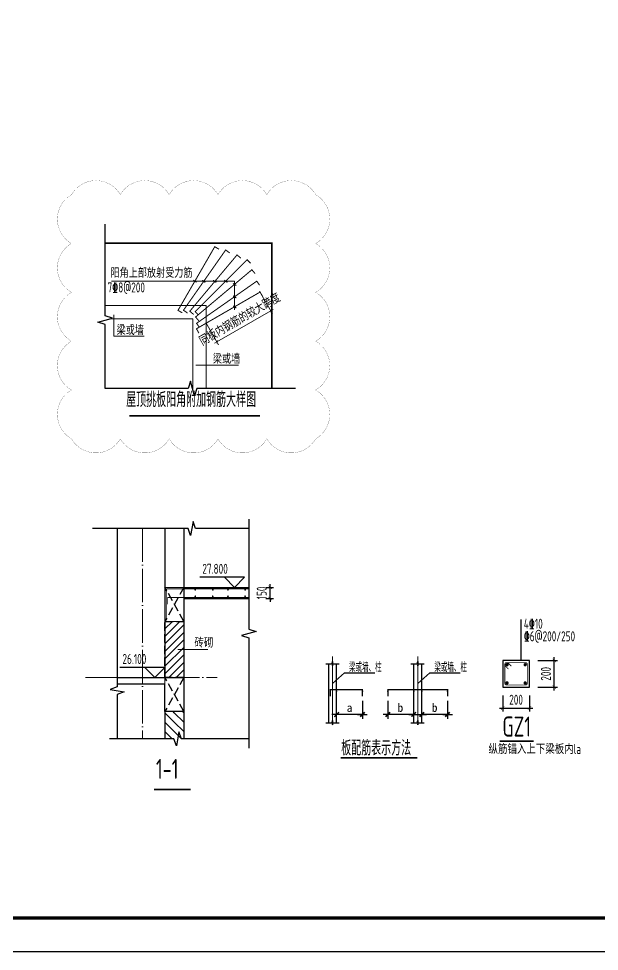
# Model space of a CAD drawing. Extents: x -655480 to 203344, y -294099 to 287156.
# Drawn here: x -191119 to -173728, y -247466 to -219527 of the extents above; entities that cross this region are included whole.
import ezdxf
from ezdxf.enums import TextEntityAlignment as Align

# ---------------------------------------------------------------- set-up
doc = ezdxf.new("R2010")
doc.units = 0
doc.header["$LTSCALE"] = 1000
for name, pattern in [('DASH', [0.35, 0.25, -0.1]), ('DOTE', [2.42, 2, -0.2, 0.02, -0.2]), ('短虚线', [187.5, 125, -62.5])]:
    doc.linetypes.add(name, pattern=pattern)
doc.layers.get('0').update_dxf_attribs({"linetype": 'CONTINUOUS'})
doc.layers.get('DEFPOINTS').update_dxf_attribs({"linetype": 'CONTINUOUS'})
for name, color, linetype, lineweight in [('+公共字体', 7, 'CONTINUOUS', 20), ('+图名', 243, 'CONTINUOUS', 20), ('+混凝土墙', 3, 'CONTINUOUS', 20), ('DOTE', 19, 'DOTE', 9), ('内粉刷', 37, 'CONTINUOUS', 9), ('查找字符', 1, 'CONTINUOUS', 18), ('边缘构件填充', 253, '短虚线', 18)]:
    doc.layers.add(name, color=color, linetype=linetype, lineweight=lineweight)
for name, color, linetype in [('-TK', 7, 'CONTINUOUS'), ('DIM', 2, 'CONTINUOUS'), ('DIM_ELEV', 3, 'CONTINUOUS'), ('DIM_SYMB', 3, 'CONTINUOUS'), ('FLOOR_UP_REIN', 13, 'CONTINUOUS'), ('GJ', 5, 'CONTINUOUS'), ('HATCH', 8, 'CONTINUOUS'), ('LINK', 6, 'CONTINUOUS'), ('OUTLINE', 2, 'CONTINUOUS'), ('PUB_TEXT', 2, 'CONTINUOUS'), ('REIN', 6, 'CONTINUOUS'), ('S-SLAB-TEXT', 7, 'CONTINUOUS'), ('S-大样-砼线', 7, 'CONTINUOUS'), ('TEXT', 2, 'CONTINUOUS'), ('THIN', 7, 'CONTINUOUS'), ('WALL', 5, 'CONTINUOUS'), ('大样线', 40, 'CONTINUOUS'), ('悬梁', 4, 'CONTINUOUS'), ('空调洞口标注', 130, 'CONTINUOUS'), ('说明文字', 7, 'CONTINUOUS')]:
    doc.layers.add(name, color=color, linetype=linetype)
doc.layers.add('审图修改', color=2, linetype='CONTINUOUS', plot=False)
doc.styles.add('10', font='', dxfattribs={"width": 0.7, "height": 300})
doc.styles.add('TSSD_DIMENSION', font='Tssdeng.shx', dxfattribs={"width": 0.7, "bigfont": 'tssdchn.shx'})
doc.styles.add('TSSD_Label', font='Tssdeng.shx', dxfattribs={"width": 0.7, "bigfont": 'hztxt.shx'})
doc.styles.add('TSSD_Norm', font='Tssdeng.shx', dxfattribs={"bigfont": 'tssdchn.shx'})
doc.styles.add('TSSD_REIN', font='tssdeng.shx', dxfattribs={"width": 0.7, "height": 300, "bigfont": 'tssdchn.shx'})
doc.styles.get('10').set_extended_font_data('SimSun')
doc.dimstyles.new('TSSD_100_100', dxfattribs={"dimtxt": 300, "dimasz": 100, "dimexe": 100, "dimexo": 250, "dimgap": 100, "dimtad": 1, "dimdec": 0, "dimzin": 0, "dimdsep": 46, "dimtxsty": 'TSSD_DIMENSION', "dimblk": 'ARCHTICK', "dimcen": 0, "dimdle": 100, "dimclrt": 7, "dimadec": 0, "dimazin": 0, "dimtfac": 1, "dimtdec": 0, "dimtix": 1, "dimtmove": 2, "dimatfit": 3, "dimldrblk": 'ARCHTICK', "dimfxl": 1, "dimtolj": 1, "dimtzin": 0, "dimarcsym": 0})
doc.dimstyles.new('TSSD_100_100$0', dxfattribs={"dimtxt": 300, "dimasz": 80, "dimexe": 100, "dimexo": 250, "dimgap": 100, "dimtad": 1, "dimdec": 0, "dimzin": 0, "dimdsep": 46, "dimtxsty": 'TSSD_DIMENSION', "dimblk": 'ARCHTICK', "dimcen": 0, "dimdle": 100, "dimclrd": 3, "dimclre": 3, "dimclrt": 7, "dimadec": 0, "dimazin": 0, "dimtfac": 1, "dimtdec": 0, "dimtix": 1, "dimtmove": 2, "dimatfit": 3, "dimldrblk": 'ARCHTICK', "dimfxl": 1, "dimtolj": 1, "dimtzin": 0, "dimarcsym": 0})
doc.dimstyles.new('TSSD_25_100', dxfattribs={"dimtxt": 300, "dimasz": 100, "dimexe": 100, "dimexo": 250, "dimgap": 100, "dimtad": 1, "dimdec": 0, "dimlfac": 0.25, "dimzin": 0, "dimdsep": 46, "dimtxsty": 'TSSD_DIMENSION', "dimblk": 'ARCHTICK', "dimcen": 0, "dimdle": 100, "dimclrt": 7, "dimadec": 0, "dimazin": 0, "dimtfac": 1, "dimtdec": 0, "dimtix": 1, "dimtmove": 2, "dimatfit": 3, "dimldrblk": 'ARCHTICK', "dimfxl": 1, "dimtolj": 1, "dimtzin": 0, "dimarcsym": 0})
pattern_1 = [(135, (182986.53, -508787.19), (141.42136, 141.42136), [])]

# ---------------------------------------------------------------- blocks, each defined once
blk = doc.blocks.new('A1')
blk.add_lwpolyline([(0, 59400), (0, 0), (84100, 0), (84100, 59400)], close=True)
at = {"const_width": 100}
blk.add_lwpolyline([(2500, 58400), (2500, 1000), (83100, 1000), (83100, 58400)], close=True, dxfattribs=at)
blk = doc.blocks.new('_DIMX')
blk.add_line((-150, 0), (150, 0))
at = {"const_width": 50}
blk.add_lwpolyline([(-70, -70), (70, 70)], dxfattribs=at)
blk = doc.blocks.new('A$C1DDD5A89')
at = {"color": 6, "const_width": 50}
blk.add_lwpolyline([(439, 25), (2741, 25)], dxfattribs=at)
at = {"layer": 'DOTE', "color": 8, "linetype": 'DOTE'}
for p, q in [((202, 3054), (202, 888)), ((2750, 3054), (2750, 888))]:
    blk.add_line(p, q, dxfattribs=at)
at = {"layer": 'GJ'}
blk.add_point((1858, 2022), dxfattribs=at)
at = {"layer": 'REIN', "color": 1, "const_width": 40}
for points in [[(129, 1860), (129, 2059), (1095, 2059), (1095, 1860)], [(1858, 1860), (1858, 2059), (3643, 2059), (3643, 1860)]]:
    blk.add_lwpolyline(points, dxfattribs=at)
at = {"layer": '大样线'}
for p, q in [((0, 2837), (188, 2837)), ((81, 2837), (81, 1066)), ((188, 2837), (202, 2909)), ((202, 2909), (202, 2778)), ((202, 2778), (217, 2837)), ((217, 2837), (395, 2837)), ((2548, 2837), (2736, 2837)), ((2736, 2837), (2751, 2909)), ((2751, 2909), (2751, 2778)), ((2751, 2778), (2766, 2837)), ((2766, 2837), (2943, 2837)), ((202, 2247), (556, 2571)), ((556, 2571), (1467, 2571)), ((2758, 2247), (3112, 2571)), ((3112, 2571), (4023, 2571)), ((188, 1066), (202, 1138)), ((202, 1138), (202, 1006)), ((2736, 1066), (2751, 1138)), ((2751, 1138), (2751, 1006)), ((0, 1066), (188, 1066)), ((202, 1006), (217, 1066)), ((217, 1066), (395, 1066)), ((2548, 1066), (2736, 1066)), ((2751, 1006), (2766, 1066)), ((2766, 1066), (2943, 1066))]:
    blk.add_line(p, q, dxfattribs=at)
at = {"layer": '大样线', "linetype": 'ByBlock'}
for p, q in [((323, 1066), (323, 2837)), ((2630, 1066), (2630, 2837)), ((2871, 1066), (2871, 2837))]:
    blk.add_line(p, q, dxfattribs=at)
at = {"layer": '大样线', "color": 0, "linetype": 'ByBlock'}
for p in [(323, 2022), (1095, 2022), (2630, 2022), (2871, 2022), (3643, 2022), (202, 1319)]:
    blk.add_point(p, dxfattribs=at)
at = {"layer": '空调洞口标注'}
for p, q in [((1095, 1732), (1095, 1190)), ((1858, 1732), (1858, 1190)), ((3643, 1732), (3643, 1190)), ((1094, 1319), (203, 1319)), ((2629, 1319), (1859, 1319)), ((3642, 1319), (2872, 1319))]:
    blk.add_line(p, q, dxfattribs=at)
blk.add_point((1858, 1319), dxfattribs=at)
at = {"layer": '空调洞口标注', "color": 0, "linetype": 'ByBlock'}
blk.add_point((2871, 1319), dxfattribs=at)
at = {"layer": '空调洞口标注', "xscale": 0.9649999998509884, "yscale": 0.9649999998509884, "zscale": 0.965, "rotation": 180}
for p in [(323, 1319), (1858, 1319)]:
    blk.add_blockref('_DIMX', p, dxfattribs=at)
at = {"layer": '空调洞口标注', "xscale": 0.9649999998509884, "yscale": 0.9649999998509884, "zscale": 0.965}
for p in [(1095, 1319), (2630, 1319), (2872, 1319), (3643, 1319)]:
    blk.add_blockref('_DIMX', p, dxfattribs=at)
at = {"layer": '空调洞口标注', "style": '10'}
for s, p in [('a', (709, 1523)), ('b', (2231, 1523)), ('b', (3257, 1523))]:
    blk.add_text(s, height=250, dxfattribs=at).set_placement(p, align=Align.MIDDLE_CENTER)
at = {"layer": '说明文字'}
for s, height, style, width, p in [('梁或墙、柱', 250, 'TSSD_REIN', 0.6, (693, 2596)), ('梁或墙、柱', 250, 'TSSD_REIN', 0.6, (3249, 2596)), ('板配筋表示方法', 450, 'TSSD_DIMENSION', 0.7, (459, 91))]:
    blk.add_text(s, height=height, dxfattribs=dict(at, style=style, width=width)).set_placement(p)
blk = doc.blocks.new('_ArchTick')
at = {"color": 0, "linetype": 'ByBlock', "const_width": 0.15}
blk.add_lwpolyline([(-0.5, -0.5), (0.5, 0.5)], dxfattribs=at)
blk = doc.blocks.new('*D1418')
at = {"layer": 'DEFPOINTS', "color": 0, "transparency": 16777216}
for p in [(-175822, -238753), (-175079, -238753), (-175822, -239553)]:
    blk.add_point(p, dxfattribs=at)
at = {"layer": 'DIM', "color": 0, "lineweight": -2, "transparency": 16777216}
for p, q in [((-175572, -238753), (-174979, -238753)), ((-175079, -239653), (-175079, -238653)), ((-175572, -239553), (-174979, -239553))]:
    blk.add_line(p, q, dxfattribs=at)
at = {"layer": 'DIM', "color": 0, "lineweight": -2, "transparency": 16777216, "xscale": 100, "yscale": 100, "zscale": 100}
for p, rotation in [((-175079, -238753), 90), ((-175079, -239553), 270)]:
    blk.add_blockref('_ArchTick', p, dxfattribs=dict(at, rotation=rotation))
at = {"layer": 'DIM', "color": 7, "transparency": 16777216, "insert": (-175329, -239153), "char_height": 300, "attachment_point": 5, "rotation": 90, "style": 'TSSD_DIMENSION'}
blk.add_mtext('\\A1;200', dxfattribs=at)
blk = doc.blocks.new('*D1419')
at = {"layer": 'DEFPOINTS', "color": 0, "transparency": 16777216}
for p in [(-176622, -239553), (-175822, -239553), (-175822, -240179)]:
    blk.add_point(p, dxfattribs=at)
at = {"layer": 'DIM', "color": 0, "lineweight": -2, "transparency": 16777216}
for p, q in [((-176622, -239803), (-176622, -240279)), ((-175822, -239803), (-175822, -240279)), ((-176722, -240179), (-175722, -240179))]:
    blk.add_line(p, q, dxfattribs=at)
at = {"layer": 'DIM', "color": 0, "lineweight": -2, "transparency": 16777216, "xscale": 100, "yscale": 100, "zscale": 100, "rotation": 180}
blk.add_blockref('_ArchTick', (-176622, -240179), dxfattribs=at)
at = {"layer": 'DIM', "color": 0, "lineweight": -2, "transparency": 16777216, "xscale": 100, "yscale": 100, "zscale": 100}
blk.add_blockref('_ArchTick', (-175822, -240179), dxfattribs=at)
at = {"layer": 'DIM', "color": 7, "transparency": 16777216, "insert": (-176222, -239929), "char_height": 300, "attachment_point": 5, "style": 'TSSD_DIMENSION'}
blk.add_mtext('\\A1;200', dxfattribs=at)
blk = doc.blocks.new('*D1420')
at = {"layer": 'DEFPOINTS', "color": 0, "transparency": 16777216}
for p in [(-183971, -236562), (-183589, -236562), (-183971, -236897)]:
    blk.add_point(p, dxfattribs=at)
at = {"layer": 'DIM', "color": 0, "lineweight": -2, "transparency": 16777216}
for p, q in [((-183721, -236562), (-183489, -236562)), ((-183589, -236562), (-183589, -236462)), ((-183589, -236897), (-183589, -236562)), ((-183721, -236897), (-183489, -236897)), ((-183589, -236897), (-183589, -236997))]:
    blk.add_line(p, q, dxfattribs=at)
at = {"layer": 'DIM', "color": 0, "lineweight": -2, "transparency": 16777216, "xscale": 100, "yscale": 100, "zscale": 100}
for p, rotation in [((-183589, -236562), 270), ((-183589, -236897), 90)]:
    blk.add_blockref('_ArchTick', p, dxfattribs=dict(at, rotation=rotation))
at = {"layer": 'DIM', "color": 7, "transparency": 16777216, "insert": (-183839, -236730), "char_height": 300, "attachment_point": 5, "rotation": 90, "style": 'TSSD_DIMENSION'}
blk.add_mtext('\\A1;150', dxfattribs=at)
blk = doc.blocks.new('*D1293')
at = {"layer": 'DEFPOINTS', "color": 0, "transparency": 16777216}
for p in [(-1197, 3667), (-735, 2867), (-2813, 2734)]:
    blk.add_point(p, dxfattribs=at)
at = {"layer": 'DIM', "color": 3, "lineweight": -2, "transparency": 16777216}
for p, q in [((-1072, 3451), (-685, 2781)), ((-2351, 1934), (-735, 2867)), ((-735, 2867), (-666, 2907)), ((-2688, 2517), (-2301, 1847)), ((-2351, 1934), (-2421, 1894))]:
    blk.add_line(p, q, dxfattribs=at)
at = {"layer": 'DIM', "color": 3, "lineweight": -2, "transparency": 16777216, "xscale": 80, "yscale": 80, "zscale": 80}
for p, rotation in [((-735, 2867), 209.999999999947), ((-2351, 1934), 29.99999999994698)]:
    blk.add_blockref('_ArchTick', p, dxfattribs=dict(at, rotation=rotation))
at = {"layer": 'DIM', "color": 7, "transparency": 16777216, "insert": (-1668, 2617), "char_height": 300, "attachment_point": 5, "rotation": 30, "style": 'TSSD_DIMENSION'}
blk.add_mtext('\\A1;同板内钢筋的较大跨度', dxfattribs=at)
blk = doc.blocks.new('A$C7DDF50A2')
at = {"layer": '+公共字体', "linetype": 'Continuous'}
for p, q in [((-5513.1, 3754.5), (-1825, 3754.5)), ((-1825, 2891.5), (-1825, 3754.5)), ((-5436.9, 2742.9), (-5436.9, 2111.7)), ((-5436.9, 2103.7), (-4527.2, 2103.7)), ((-2978.3, 1239.2), (-1705.7, 1239.2))]:
    blk.add_line(p, q, dxfattribs=at)
at = {"layer": '+图名', "linetype": 'Continuous', "const_width": 50}
blk.add_lwpolyline([(-4977.1, -274.9), (-1057.3, -274.9)], dxfattribs=at)
at = {"layer": '+混凝土墙', "linetype": 'Continuous'}
for p, q in [((-5699.5, 3026), (-2675.7, 3026)), ((-2675.7, 3026), (-2675.7, 541)), ((-5570.4, 2626), (-3075.7, 2626)), ((-3075.7, 2626), (-3075.7, 541))]:
    blk.add_line(p, q, dxfattribs=at)
at = {"layer": 'FLOOR_UP_REIN', "const_width": 30}
for points in [[(-2287, 4711.5), (-2416.9, 4786.5), (-3517.3, 2880.5), (-3387.4, 2805.5)], [(-1968.1, 4601.4), (-2090.9, 4687.4), (-3353.3, 2884.6), (-3230.5, 2798.5)], [(-1634.4, 4444), (-1749.4, 4540.4), (-3164.1, 2854.4), (-3049.2, 2758)], [(-1342.9, 4290.6), (-1449, 4396.7), (-3005.2, 2840.4), (-2899.2, 2734.4)], [(-1208.9, 3981.4), (-1305.3, 4096.3), (-2991.3, 2681.6), (-2894.9, 2566.7)], [(-1072.2, 3631.9), (-1158.2, 3754.7), (-2961.1, 2492.4), (-2875.1, 2369.5)], [(-984.2, 3298.9), (-1059.2, 3428.8), (-2965.2, 2328.4), (-2890.2, 2198.5)]]:
    blk.add_lwpolyline(points, dxfattribs=at)
at = {"layer": 'THIN'}
blk.add_lwpolyline([(0, 541), (-2950.4, 541), (-3020.4, 321), (-3140.4, 761), (-3210.4, 541), (-5699.5, 541), (-5699.5, 2460.8), (-5919.5, 2530.8), (-5479.5, 2650.8), (-5699.5, 2720.8), (-5699.5, 5461.5)], dxfattribs=at)
at = {"layer": '查找字符', "const_width": 35}
for points in [[(-3061.8, 3785.7), (-2963.7, 3723.3)], [(-2795.9, 3781), (-2697.8, 3718.6)], [(-2468.9, 3781), (-2370.8, 3718.6)], [(-2135.2, 3781), (-2037.1, 3718.6)], [(-1869, 3686.7), (-1770.9, 3624.3)], [(-1869, 3314.3), (-1770.9, 3251.9)], [(-1869, 3013.1), (-1770.9, 2950.7)]]:
    blk.add_lwpolyline(points, dxfattribs=at)
at = {"layer": '边缘构件填充', "const_width": 50}
blk.add_lwpolyline([(-707.3, 541), (-707.3, 4891), (-5699.5, 4891)], dxfattribs=at)
at = {"layer": '+公共字体', "linetype": 'Continuous', "style": 'TSSD_REIN', "width": 0.7}
for s, p in [('阳角上部放射受力筋', (-5539.3, 3856.1)), ('%%1417%%1328@200', (-5627.4, 3416.3)), ('梁或墙', (-5355.1, 2142)), ('梁或墙', (-2473.2, 1280.1))]:
    blk.add_text(s, height=300, dxfattribs=at).set_placement(p)
at = {"layer": '+图名', "linetype": 'Continuous', "style": 'TSSD_REIN', "width": 0.7}
blk.add_text('屋顶挑板阳角附加钢筋大样图', height=450, dxfattribs=at).set_placement((-5070.3, -151.8), align=Align.BOTTOM_LEFT)
at = {"layer": 'DIM'}
dim = blk.add_aligned_dim(p1=(-2813.3, 2733.8), p2=(-1196.7, 3667.1), distance=-923.8, text='同板内钢筋的较大跨度', dimstyle='TSSD_100_100$0', dxfattribs=at)
dim.commit()
dim.dimension.update_dxf_attribs({"geometry": '*D1293', "text_midpoint": (-1668.2, 2617)})

msp = doc.modelspace()

# ---------------------------------------------------------------- hatches: boundary and pattern name
at = {"layer": 'HATCH'}
h = msp.add_hatch(dxfattribs=at)
h.set_pattern_fill('METAL', color=256, scale=50, style=0)
h.set_pattern_definition(pattern_1)
h.paths.add_polyline_path([(-186739.93, -240281.53), (-186739.92, -240281.5), (-186457.3, -240281.5), (-186457.3, -241097.79), (-186739.93, -241097.79)])
h = msp.add_hatch(dxfattribs=at)
h.set_pattern_fill('METAL', color=256, scale=50, style=0)
h.set_pattern_definition(pattern_1)
h.paths.add_polyline_path([(-186457.3, -240281.5), (-186174.65, -240281.5), (-186174.65, -241097.79), (-186457.3, -241097.79)])
at = {"layer": '内粉刷'}
h = msp.add_hatch(dxfattribs=at)
h.set_pattern_fill('ANSI31', color=256, scale=100)
h.set_pattern_definition([(45, (-26510.21, 440809.49), (-112.2532, 112.2532), [])])
h.paths.add_polyline_path([(-186739.95, -237581.5), (-186174.65, -237581.5), (-186174.65, -239262.28), (-186739.95, -239262.28)])

# ---------------------------------------------------------------- linework, layer by layer
at = {"const_width": 50}
msp.add_lwpolyline([(-187061.91, -242621.88), (-185970, -242621.88)], dxfattribs=at)
at = {"layer": 'DIM_ELEV'}
for p, q in [((-184351.34, -236262.28), (-185693.47, -236262.28)), ((-184651.34, -236562.28), (-184951.34, -236262.28)), ((-184651.34, -236562.28), (-184351.34, -236262.28)), ((-186744.16, -238962.28), (-188086.3, -238962.28)), ((-187044.16, -239262.28), (-187344.16, -238962.28)), ((-187044.16, -239262.28), (-186744.16, -238962.28))]:
    msp.add_line(p, q, dxfattribs=at)
at = {"layer": 'DIM_SYMB'}
for points in [[(-184221.79, -234800.79), (-185820.15, -234800.79), (-185896.59, -234590.79), (-185970.65, -235010.79), (-186045.15, -234800.79), (-188902.79, -234800.79)], [(-188169.43, -234800.79), (-188169.43, -239544), (-188379.43, -239620.44), (-187959.43, -239694.49), (-188169.43, -239769), (-188169.43, -241097.79)], [(-184221.79, -241097.79), (-186244.12, -241097.79), (-186320.55, -240887.79), (-186394.61, -241307.79), (-186469.12, -241097.79), (-188401.75, -241097.79)]]:
    msp.add_lwpolyline(points, dxfattribs=at)
at = {"layer": 'DOTE', "linetype": 'DOTE', "ltscale": 0.5}
for p, q in [((-187407.16, -234800.79), (-187407.16, -241097.79)), ((-189119.3, -239262.28), (-185171.66, -239262.28))]:
    msp.add_line(p, q, dxfattribs=at)
at = {"layer": 'LINK', "color": 1, "const_width": 25}
msp.add_lwpolyline([(-176450.56, -239012.02), (-176542.49, -238920.1, -0.19891237), (-176556.55, -238886.15), (-176556.55, -238865.65, -0.41421356), (-176508.55, -238817.65), (-175934.55, -238817.65, -0.41421356), (-175886.55, -238865.65), (-175886.55, -239439.65, -0.41421356), (-175934.55, -239487.65), (-176508.55, -239487.65, -0.41421356), (-176556.55, -239439.65), (-176556.55, -238865.65, -0.41421356), (-176508.55, -238817.65), (-176488.04, -238817.65, -0.19891237), (-176454.1, -238831.71), (-176362.18, -238923.63)], format="xyb", dxfattribs=at)
at = {"layer": 'OUTLINE'}
msp.add_lwpolyline([(-175821.55, -238752.65), (-176621.55, -238752.65), (-176621.55, -239552.65), (-175821.55, -239552.65)], close=True, dxfattribs=at)
at = {"layer": 'REIN', "const_width": 25.6}
for points in [[(-184221.79, -236604.6), (-186687.72, -236604.6), (-186687.72, -237487.39)], [(-184221.79, -236866.14), (-186656.02, -236866.14), (-186656.02, -237067.18)]]:
    msp.add_lwpolyline(points, dxfattribs=at)
at = {"layer": 'REIN'}
for points, const_width in [([(-185841.66, -236635.88, 1), (-185816.06, -236635.88, 1)], 25.6), ([(-185317.93, -236635.88, 1), (-185292.33, -236635.88, 1)], 25.6), ([(-184862.32, -236635.88, 1), (-184836.72, -236635.88, 1)], 25.6), ([(-184348.87, -236635.88, 1), (-184323.27, -236635.88, 1)], 25.6), ([(-185841.66, -236830.19, 1), (-185816.06, -236830.19, 1)], 25.6), ([(-185317.93, -236830.19, 1), (-185292.33, -236830.19, 1)], 25.6), ([(-184862.32, -236830.19, 1), (-184836.72, -236830.19, 1)], 25.6), ([(-184348.87, -236830.19, 1), (-184323.27, -236830.19, 1)], 25.6), ([(-176519.05, -238880.15, 1), (-176469.05, -238880.15, 1)], 50), ([(-175974.05, -238880.15, 1), (-175924.05, -238880.15, 1)], 50), ([(-176519.05, -239425.15, 1), (-176469.05, -239425.15, 1)], 50), ([(-175974.05, -239425.15, 1), (-175924.05, -239425.15, 1)], 50)]:
    msp.add_lwpolyline(points, format="xyb", close=True, dxfattribs=dict(at, const_width=const_width))
at = {"layer": 'S-SLAB-TEXT', "linetype": 'DASH'}
for p, q in [((-186174.65, -237581.5), (-186739.92, -236562.28)), ((-186174.65, -236562.28), (-186739.92, -237581.5)), ((-186174.65, -240281.5), (-186739.92, -239262.28)), ((-186174.65, -239262.28), (-186739.92, -240281.5))]:
    msp.add_line(p, q, dxfattribs=at)
msp.add_lwpolyline([(-186739.95, -237581.5), (-186174.65, -237581.5), (-186174.65, -239262.28), (-186739.95, -239262.28)], close=True, dxfattribs=at)
at = {"layer": 'TEXT', "color": 0}
msp.add_line((-176071.55, -238752.65), (-176071.55, -237526.38), dxfattribs=at)
at = {"layer": 'THIN'}
msp.add_lwpolyline([(-184221.79, -234520.79), (-184221.79, -237819.29), (-184001.79, -237889.29), (-184441.79, -238009.29), (-184221.79, -238079.29), (-184221.79, -241377.79), (-184221.79, -241377.79), (-184221.79, -241377.79), (-184221.79, -241377.79), (-184221.79, -241377.79), (-184221.79, -241377.79), (-184221.79, -241377.79), (-184221.79, -241377.79), (-184221.79, -241377.79), (-184221.79, -241377.79)], dxfattribs=at)
at = {"layer": 'WALL'}
for p, q in [((-186739.92, -234800.79), (-186739.92, -237362.28)), ((-186739.93, -240281.5), (-186739.93, -241097.79)), ((-186174.65, -240281.5), (-186174.65, -241097.79))]:
    msp.add_line(p, q, dxfattribs=at)
for points in [[(-186174.63, -234800.79), (-186174.63, -239262.28)], [(-186174.63, -236562.28), (-184221.79, -236562.28)], [(-186174.63, -236897.14), (-184221.79, -236897.14)], [(-186739.92, -237362.28), (-186739.92, -239262.28)], [(-188169.43, -239262.28), (-186174.65, -239262.28), (-186174.65, -240281.5), (-186739.95, -240281.5), (-186739.95, -239462.28), (-188169.43, -239462.28)]]:
    msp.add_lwpolyline(points, dxfattribs=at)
at = {"layer": '内粉刷'}
msp.add_line((-186353.17, -238421.89), (-185451.52, -238421.89), dxfattribs=at)
for points in [[(-186739.95, -237581.5), (-186174.63, -237581.5), (-186174.63, -236562.28), (-186739.95, -236562.28)], [(-186739.95, -240281.5), (-186174.63, -240281.5), (-186174.63, -239262.28), (-186739.95, -239262.28)]]:
    msp.add_lwpolyline(points, close=True, dxfattribs=at)
at = {"layer": '审图修改', "const_width": 5}
msp.add_lwpolyline([(-189536.54, -224799.78, -0.57735027), (-188073.91, -224799.78, -0.57735027), (-186611.28, -224799.78, -0.57735027), (-185148.65, -224799.78, -0.57735027), (-183686.03, -224799.78, -0.57735027), (-182223.4, -224799.78, -0.57735027), (-182223.4, -226262.41, -0.57735027), (-182223.4, -227725.04, -0.57735027), (-182223.4, -229187.67, -0.57735027), (-182223.4, -230650.3, -0.57735027), (-182223.4, -232112.93, -0.57735027), (-183686.03, -232112.93, -0.57735027), (-185148.65, -232112.93, -0.57735027), (-186611.28, -232112.93, -0.57735027), (-188073.91, -232112.93, -0.57735027), (-189536.54, -232112.93, -0.57735027), (-189536.54, -230650.3, -0.57735027), (-189536.54, -229187.67, -0.57735027), (-189536.54, -227725.04, -0.57735027), (-189536.54, -226262.41, -0.57735027), (-189536.54, -224799.78, -0.57735027), (-189536.54, -224799.78, -0.57735027)], format="xyb", dxfattribs=at)
at = {"layer": '悬梁', "color": 0, "const_width": 50}
msp.add_lwpolyline([(-175699.17, -241174.58), (-176711.06, -241174.58)], dxfattribs=at)

# ---------------------------------------------------------------- block references
at = {"layer": '-TK'}
msp.add_blockref('A1', (-206460.15, -247465.57), dxfattribs=at)
at = {"layer": 'S-大样-砼线'}
msp.add_blockref('A$C1DDD5A89', (-181918.04, -241689.81), dxfattribs=at)
at = {"layer": '边缘构件填充'}
msp.add_blockref('A$C7DDF50A2', (-182829.31, -231145.66), dxfattribs=at)

# ---------------------------------------------------------------- texts
at = {"style": 'TSSD_Norm', "width": 0.7}
msp.add_text('1-1', height=600, dxfattribs=at).set_placement((-187006.75, -242480.78), align=Align.BOTTOM_LEFT)
at = {"layer": 'PUB_TEXT', "style": 'TSSD_REIN', "width": 0.7}
for s, p in [('27.800', (-185617.34, -236157.28)), ('26.100', (-188010.16, -238857.28))]:
    msp.add_text(s, height=300, dxfattribs=at).set_placement(p)
at = {"layer": 'TEXT', "color": 0, "width": 0.7}
for s, style, p in [('4\x8410', 'TSSD_REIN', (-175991.45, -237802.21)), ('\x846@200/250', 'TSSD_REIN', (-175991.45, -238178.98)), ('纵筋锚入上下梁板内la', 'TSSD_Label', (-177047.68, -241552.97))]:
    msp.add_text(s, height=300, dxfattribs=dict(at, style=style)).set_placement(p)
at = {"layer": 'TEXT', "style": 'TSSD_Label', "width": 0.7}
msp.add_text('砖砌', height=300, dxfattribs=at).set_placement((-185854.83, -238368.16))
at = {"layer": 'TEXT', "color": 0, "style": 'TSSD_Norm', "width": 0.7}
msp.add_text('GZ1', height=600, dxfattribs=at).set_placement((-176203.07, -241032.24), align=Align.CENTER)

# ---------------------------------------------------------------- dimensions: what is measured, and where the dimension line sits
at = {"layer": 'DIM'}
dim = msp.add_linear_dim(base=(-183589.22, -236562.28), p1=(-183971.4, -236897.14), p2=(-183971.4, -236562.28), angle=90, text='150', dimstyle='TSSD_100_100', dxfattribs=at)
dim.commit()
dim.dimension.update_dxf_attribs({"geometry": '*D1420', "text_midpoint": (-183839.22, -236729.71)})
dim = msp.add_linear_dim(base=(-175078.96, -238752.65), p1=(-175821.55, -239552.65), p2=(-175821.55, -238752.65), angle=90, dimstyle='TSSD_25_100', dxfattribs=at)
dim.commit()
dim.dimension.update_dxf_attribs({"geometry": '*D1418', "text_midpoint": (-175328.96, -239152.65)})
dim = msp.add_linear_dim(base=(-175821.55, -240179.42), p1=(-176621.55, -239552.65), p2=(-175821.55, -239552.65), dimstyle='TSSD_25_100', dxfattribs=at)
dim.commit()
dim.dimension.update_dxf_attribs({"geometry": '*D1419', "text_midpoint": (-176221.55, -239929.42)})

doc.saveas('drawing.dxf')
